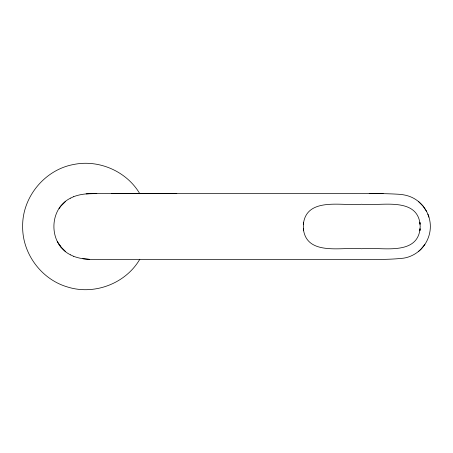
<?xml version="1.0" encoding="UTF-8"?>
<svg xmlns="http://www.w3.org/2000/svg" width="453" height="453" viewBox="0 0 453 453"><rect width="100%" height="100%" fill="white"/><g stroke="black" fill="none" stroke-linecap="round" stroke-linejoin="round"><path stroke-width="0.68" d="M70.679 198.086C48.318 208.731 48.318 244.269 70.679 254.914M139.813 259.246C125.719 283.572 94.247 295.481 67.503 286.976C41.433 279.422 22.322 253.646 22.65 226.5C22.197 197.185 44.671 169.779 73.522 164.518C98.873 159.207 126.744 171.336 139.813 193.754M73.522 256.262C85.538 260.973 98.794 258.952 111.353 259.501L347.949 259.501C366.562 259.099 385.293 260.249 403.827 258.131C409.235 257.259 414.314 254.829 418.566 251.404C425.928 245.373 430.361 236.013 430.35 226.5C430.384 215.917 424.857 205.554 416.03 199.716C410.99 196.268 404.965 194.66 398.923 194.286C381.958 193.199 364.942 193.669 347.949 193.499L111.353 193.499C98.799 194.048 85.538 192.027 73.522 196.738M59.071 208.612L60.951 206.058L65.425 201.596M424.914 244.394L420.916 249.269L418.572 251.392M70.662 198.091L73.533 196.732M86.161 193.89L96.829 193.539M111.364 193.499L176.8 193.505M369.206 193.544L383.136 193.657M89.632 259.343L82.82 258.714M70.662 254.909L73.533 256.268M418.572 201.608L423.034 206.064L426.545 211.313M65.425 251.404L60.957 246.942L57.44 241.687M59.071 244.388L60.945 246.936M427.892 214.173L428.957 217.151M303.351 224.337L303.657 230.787L303.368 228.754C306.426 256.84 343.601 246.511 361.726 248.742C379.857 246.511 417.026 256.84 420.084 228.754L419.801 230.787L420.214 226.5L419.801 222.213L420.084 224.246C417.026 196.16 379.857 206.489 361.726 204.258C343.601 206.489 306.426 196.16 303.368 224.246L303.657 222.213L303.351 224.337"/></g></svg>
